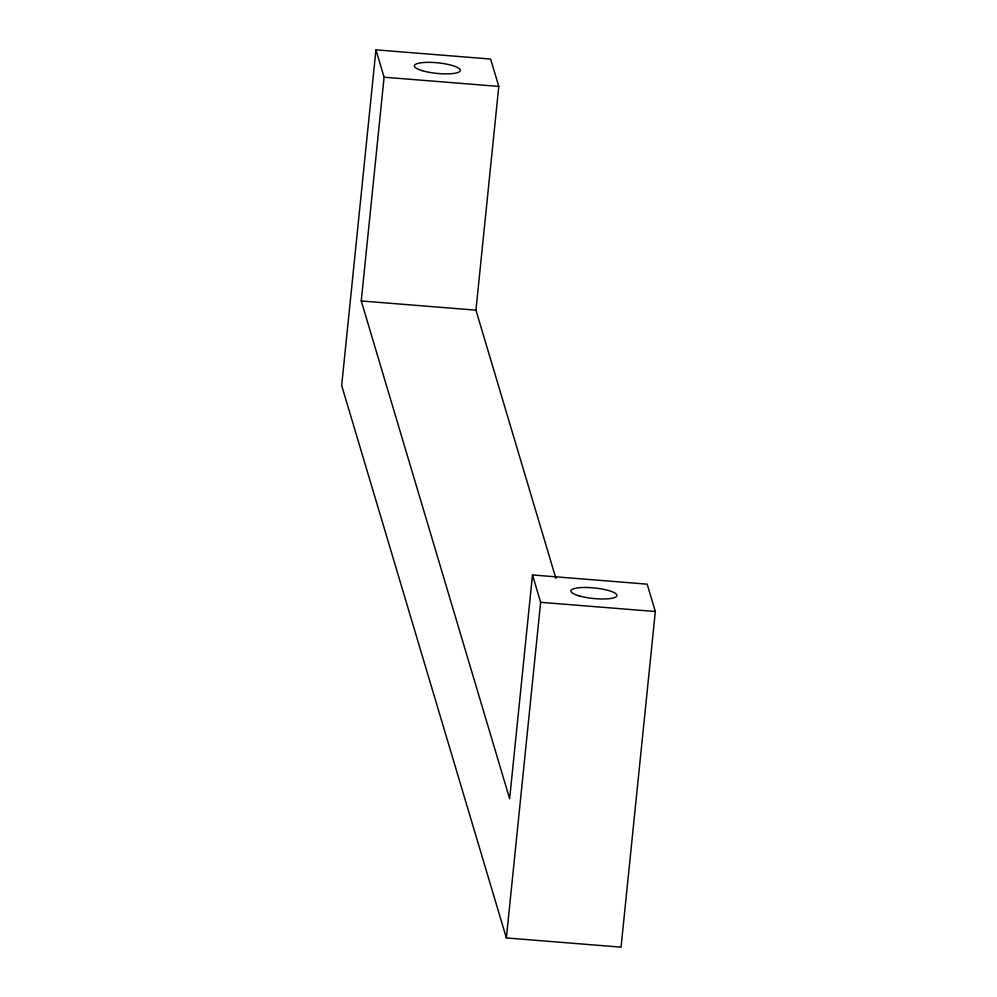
<?xml version="1.0" encoding="UTF-8"?>
<svg xmlns="http://www.w3.org/2000/svg" width="997" height="997" viewBox="0 0 997 997"><rect width="100%" height="100%" fill="white"/><g stroke="black" fill="none" stroke-linecap="round" stroke-linejoin="round"><path stroke-width="1.5" d="M375.944 49.85L341.672 385.49L506.376 937.953L621.056 947.15L655.328 611.51L647.165 584.155L532.485 574.957L509.641 798.722L361.25 300.957L384.094 77.205L375.944 49.85L490.624 59.047L498.787 86.403L475.943 310.154L555.902 578.41M506.376 937.953L540.636 602.313L532.485 574.957M384.094 77.205L498.787 86.403M361.25 300.957L475.943 310.154M540.636 602.313L655.328 611.51M422.292 70.687A23.105 5.297 5.8 0 0 459.941 71.31A23.105 5.297 5.8 0 0 429.844 62.362A23.105 5.297 5.8 0 0 422.292 70.687M578.833 595.795A23.105 5.297 5.8 0 0 616.482 596.43A23.105 5.297 5.8 0 0 586.386 587.47A23.105 5.297 5.8 0 0 578.833 595.795"/></g></svg>
